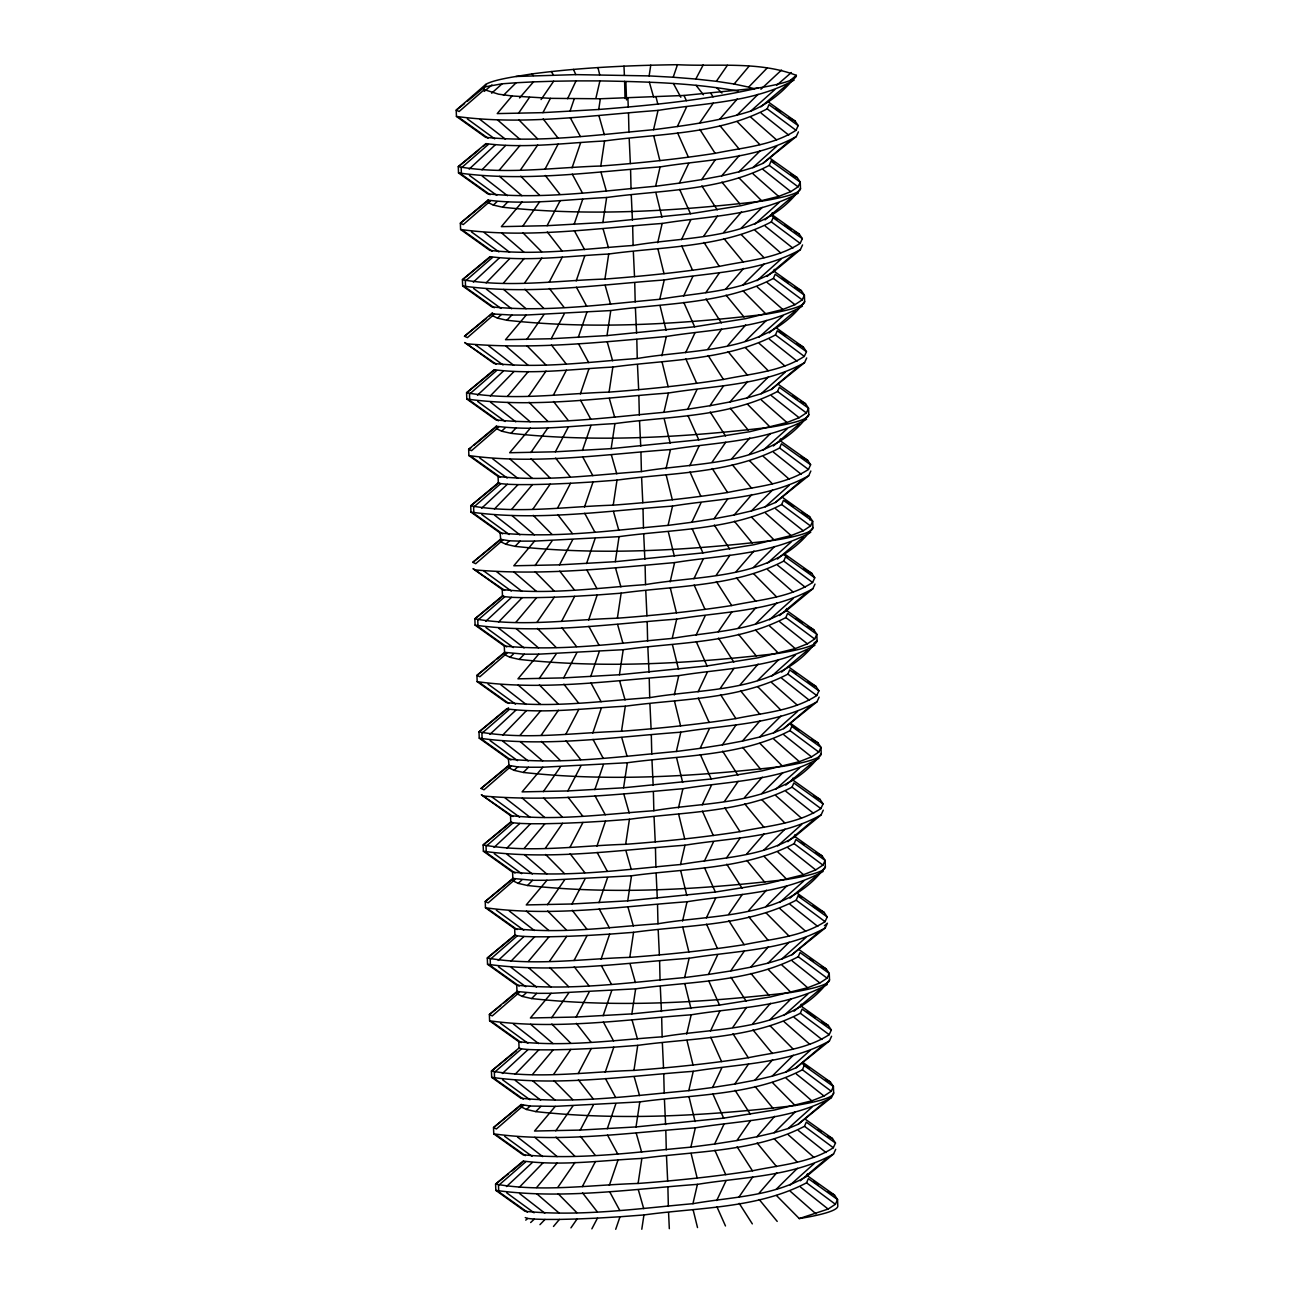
<?xml version="1.0" encoding="UTF-8"?>
<svg xmlns="http://www.w3.org/2000/svg" width="1294" height="1294" viewBox="0 0 1294 1294"><rect width="100%" height="100%" fill="white"/><g stroke="black" fill="none" stroke-linecap="round" stroke-linejoin="round"><path stroke-width="1.5" d="M600.335 98.765L550.419 98.344L512.036 95.966L497.236 113.597L542.946 112.643L598.718 109.489L600.335 98.765L684.025 95.465L757.831 88.073A170.598 17.534 -2.1 0 0 796.328 75.343C759.06 61.012 716.779 66.738 677.474 64.7C628.835 65.363 580.133 67.579 531.883 73.92L515.918 76.492A142.162 14.606 -2.1 0 0 485.671 84.482L456.216 110.136L456.442 116.428L485.654 137.342C541.313 142.777 597.957 134.689 653.551 129.707C686.241 125.405 719.238 121.183 750.763 111.106C768.604 103.973 785.264 90.337 796.328 75.343L790.197 80.471M600.788 166.02L604.557 140.981C658.743 133.46 717.863 134.754 767.164 108.858L768.959 104.685L798.172 125.599L796.02 130.29C772.162 145.801 742.335 147.565 715.129 153.339C677.215 159.227 639.042 163.125 600.788 166.02C553.606 167.444 504.903 174.9 458.286 166.667L485.897 143.618C525.057 148.648 565.219 142.906 604.557 140.981M522.113 201.961L501.376 226.644L547.087 225.69L602.858 222.536L606.643 197.513C660.813 189.975 719.933 191.286 769.234 165.389L771.03 161.2L800.242 182.114L800.485 188.406C762.603 240.991 690.381 235.54 633.122 245.472C585.616 248.739 537.22 255.662 489.811 250.389L460.583 229.475L460.357 223.183L487.967 200.133C527.127 205.164 567.29 199.438 606.643 197.513M604.929 279.067L608.714 254.028C662.884 246.507 722.003 247.801 771.321 221.905L773.1 217.732L802.329 238.646L800.161 243.353C776.319 258.865 746.476 260.628 719.286 266.402C681.372 272.274 643.183 276.188 604.929 279.067C557.746 280.491 509.043 287.947 462.427 279.714L490.038 256.665C529.197 261.695 569.36 255.953 608.714 254.028M610.784 310.56L526.254 315.024L505.517 339.691L551.228 338.737L606.999 335.583L610.784 310.56C664.97 303.022 724.074 304.333 773.391 278.436L775.171 274.247L804.399 295.161L804.625 301.453C766.744 354.038 694.538 348.587 637.263 358.519C589.773 361.802 541.361 368.709 493.952 363.436L464.74 342.522L496.362 364.31M515.918 76.492L575.798 74.615L649.135 75.909L650.753 65.185M609.07 392.114L612.855 367.075C667.041 359.554 726.144 360.848 775.462 334.952L777.257 330.779L806.469 351.693L804.302 356.4C780.46 371.912 750.617 373.675 723.427 379.449C685.513 385.321 647.323 389.235 609.07 392.114C561.903 393.554 513.2 400.994 466.568 392.761L494.179 369.712C533.338 374.742 573.501 369 612.855 367.075M530.394 428.071L509.674 452.738L555.385 451.8L611.156 448.63L614.925 423.607C669.111 416.07 728.215 417.38 777.532 391.484L779.328 387.31L808.54 408.225L808.766 414.501C770.9 467.085 698.679 461.634 641.403 471.566C593.914 474.849 545.502 481.772 498.093 476.483L468.881 455.569L468.654 449.293L496.249 426.244C535.425 431.274 575.571 425.532 614.925 423.607M613.227 505.161L616.995 480.123C671.182 472.601 730.285 473.895 779.603 447.999L781.398 443.826L810.61 464.74L808.459 469.447C784.601 484.959 754.758 486.722 727.568 492.496C689.653 498.368 651.464 502.282 613.227 505.161C566.044 506.601 517.341 514.042 470.725 505.808L498.319 482.759L498.093 476.483M619.066 536.654L534.535 541.118L513.815 565.785L559.526 564.847L615.297 561.693L619.066 536.654C673.252 529.133 732.372 530.427 781.673 504.531L783.468 500.357L812.681 521.272L812.923 527.548C775.041 580.133 702.82 574.682 645.544 584.613C598.054 587.897 549.659 594.819 502.234 589.53L473.022 568.616L504.644 590.404M617.367 618.208L621.152 593.17C675.322 585.648 734.442 586.942 783.743 561.062L785.539 556.873L814.751 577.787L812.6 582.494C788.742 598.006 758.915 599.769 731.708 605.543C693.81 611.415 655.621 615.329 617.367 618.208C570.185 619.648 521.482 627.089 474.866 618.856L502.476 595.806L502.234 589.53M623.223 649.701L538.692 654.166L517.956 678.832L563.666 677.894L619.438 674.74L623.223 649.701C677.393 642.18 736.512 643.474 785.83 617.578L787.609 613.405L816.837 634.319L817.064 640.595C779.182 693.196 706.961 687.729 649.701 697.676C602.195 700.944 553.8 707.867 506.391 702.577L477.162 681.663L476.936 675.387L504.547 652.338L504.32 646.062L475.092 625.148L474.866 618.856L502.865 596.033M621.508 731.256L625.293 706.233C679.479 698.695 738.583 700.005 787.9 674.109L789.68 669.92L818.908 690.834L816.74 695.541C792.898 711.053 763.056 712.816 735.865 718.591C697.951 724.462 659.762 728.376 621.508 731.256C574.342 732.695 525.639 740.136 479.006 731.903L506.617 708.853C545.777 713.884 585.939 708.158 625.293 706.233M627.364 762.748L542.833 767.213L522.097 791.879L567.823 790.941L623.579 787.787L627.364 762.748C681.55 755.227 740.653 756.521 789.971 730.625L791.766 726.452L820.978 747.366L821.205 753.642C783.339 806.243 711.118 800.792 653.842 810.723C606.352 813.991 557.94 820.914 510.532 815.624L481.319 794.71L512.942 816.514M625.665 844.303L629.434 819.28C683.62 811.742 742.724 813.053 792.041 787.156L793.837 782.967L823.049 803.881L820.881 808.588C797.039 824.1 767.196 825.863 740.006 831.638C702.092 837.525 663.903 841.423 625.665 844.303C578.483 845.742 529.78 853.183 483.163 844.966L510.758 821.916L510.532 815.624M631.504 875.795L546.974 880.26L526.254 904.927L571.964 903.988L627.736 900.834L631.504 875.795C685.691 868.274 744.794 869.568 794.112 843.672L795.907 839.499L825.119 860.413L825.346 866.689C787.48 919.29 715.258 913.839 657.983 923.77C610.493 927.038 562.097 933.961 514.672 928.671L485.46 907.757L485.234 901.481L512.828 878.432L512.602 872.156L483.39 851.242L483.163 844.966L511.162 822.127M629.806 957.366L633.575 932.327C687.761 924.789 746.881 926.1 796.182 900.203L797.977 896.03L827.189 916.945L825.038 921.635C801.18 937.147 771.337 938.91 744.147 944.685C706.233 950.572 668.06 954.471 629.806 957.366C582.623 958.789 533.921 966.23 487.304 958.013L514.899 934.964L514.672 928.671M635.645 988.842L551.131 993.307L530.394 1017.99L576.105 1017.035L631.876 1013.881L635.645 988.842C689.831 981.321 748.951 982.615 798.252 956.735L800.048 952.546L829.26 973.46L829.503 979.736C791.621 1032.337 719.399 1026.886 662.14 1036.817C614.634 1040.085 566.238 1047.008 518.829 1041.735L489.601 1020.82L489.375 1014.528L516.985 991.479L516.743 985.203L487.531 964.289L487.304 958.013L515.303 935.174M633.947 1070.413L637.732 1045.374C691.902 1037.853 751.021 1039.147 800.323 1013.251L802.118 1009.077L831.346 1029.992L829.179 1034.682C805.337 1050.194 775.494 1051.957 748.304 1057.732C710.39 1063.619 672.201 1067.518 633.947 1070.413C586.764 1071.836 538.061 1079.277 491.445 1071.06L519.056 1048.011L518.829 1041.735M639.802 1101.906L555.272 1106.354L534.535 1131.037L580.246 1130.083L636.017 1126.928L639.802 1101.906C693.988 1094.368 753.092 1095.678 802.409 1069.782L804.189 1065.593L802.506 1062.924M638.088 1183.46L641.873 1158.421C696.059 1150.9 755.162 1152.194 804.48 1126.298L806.275 1122.124L835.487 1143.039L833.32 1147.729C809.478 1163.257 779.635 1165.021 752.445 1170.795C714.531 1176.667 676.341 1180.581 638.088 1183.46C590.921 1184.883 542.218 1192.34 495.586 1184.107L523.197 1161.058C562.356 1166.088 602.519 1160.346 641.873 1158.421M641.792 1229.251L643.943 1214.953C698.129 1207.415 757.233 1208.725 806.55 1182.829L808.346 1178.64L837.558 1199.554L837.784 1205.846A170.598 17.534 -2.1 0 1 799.271 1218.576L776.481 1195.527M595.887 98.279L599.915 80.907C646.046 81.748 692.484 82.848 737.984 91.065M653.551 129.707L658.031 110.411C703.483 102.954 753.124 102.889 794.176 80.05M478.715 150.088L458.286 166.667L458.513 172.943L487.725 193.857C543.399 199.308 600.028 191.221 655.621 186.239L660.102 166.926C705.553 159.469 755.195 159.405 796.247 136.582L798.414 131.875M657.692 242.754L662.172 223.458C707.624 216.001 757.265 215.936 798.317 193.097M490.426 256.875L462.427 279.714L462.654 285.99L491.882 306.904C547.54 312.355 604.185 304.268 659.778 299.286L664.243 279.973C709.694 272.516 759.335 272.452 800.388 249.629L802.555 244.922M661.849 355.801L666.313 336.505C711.781 329.048 761.406 328.983 802.458 306.144M494.567 369.922L466.568 392.761L466.81 399.037L496.023 419.952C551.681 425.402 608.326 417.315 663.919 412.333L668.4 393.036C713.851 385.563 763.492 385.515 804.528 362.676L806.696 357.969M665.989 468.849L670.47 449.552C715.922 442.095 765.563 442.03 806.615 419.191M498.724 482.969L470.725 505.808L470.951 512.101L500.163 533.015C555.822 538.45 612.466 530.362 668.06 525.38L672.54 506.083C717.992 498.611 767.633 498.562 808.685 475.723L810.837 471.016M670.13 581.896L674.611 562.599C720.062 555.142 769.704 555.077 810.756 532.255M504.32 646.062C559.978 651.497 616.607 643.409 672.201 638.427L676.681 619.13C722.133 611.674 771.774 611.609 812.826 588.77L814.994 584.079M674.287 694.959L678.752 675.646C724.203 668.189 773.844 668.125 814.896 645.302M508.526 707.818L479.006 731.903L479.249 738.195L508.461 759.109C564.119 764.544 620.764 756.472 676.358 751.474L680.822 732.178C726.29 724.721 775.915 724.656 816.967 701.817L819.134 697.126M678.428 808.006L682.909 788.709C728.36 781.236 778.001 781.172 819.037 758.349M512.602 872.156C568.26 877.591 624.905 869.519 680.498 864.521L684.979 845.225C730.431 837.768 780.072 837.703 821.124 814.864L823.275 810.173M682.569 921.053L687.049 901.756C732.501 894.283 782.142 894.235 823.194 871.396M516.743 985.203C572.417 990.638 629.046 982.567 684.639 977.568L689.12 958.272C734.571 950.815 784.213 950.75 825.265 927.927L827.432 923.22L824.359 925.776M686.71 1034.1L691.19 1014.803C736.642 1007.33 786.283 1007.282 827.335 984.443M516.419 1050.728L491.445 1071.06L491.671 1077.336L520.9 1098.25C576.558 1103.701 633.203 1095.614 688.78 1090.632L693.26 1071.319C738.712 1063.862 788.353 1063.797 829.405 1040.974L831.573 1036.268M555.272 1106.354L530.184 1106.046L521.126 1104.526L493.515 1127.575L493.758 1133.868L522.97 1154.782C578.628 1160.217 635.273 1152.145 690.867 1147.147L695.331 1127.85C740.799 1120.394 790.424 1120.329 831.476 1097.49L833.643 1092.799L833.417 1086.507L830.392 1082.01L803.267 1062.714M508.461 1173.787L495.586 1184.107L495.828 1190.383L525.041 1211.297C580.699 1216.748 637.344 1208.661 692.937 1203.679L697.417 1184.366C742.869 1176.909 792.51 1176.844 833.546 1154.022L835.714 1149.315M569.975 111.349L574.261 98.813M572.045 167.88L580.618 142.793M574.115 224.396L582.688 199.325M576.186 280.927L584.775 255.84M578.256 337.443L586.845 312.372M649.135 75.909L673.187 77.236L677.474 64.7M580.343 393.974L588.916 368.887M582.413 450.506L590.986 425.419M584.484 507.022L593.056 481.934L616.995 480.123M586.554 563.553L595.127 538.466M588.624 620.069L597.197 594.981L621.152 593.17M590.695 676.6L599.284 651.513M592.765 733.116L601.354 708.044M594.852 789.647L603.425 764.56M596.922 846.163L605.495 821.092L629.434 819.28M598.993 902.694L607.565 877.607M601.063 959.226L609.636 934.139L633.575 932.327M603.133 1015.741L611.706 990.654M605.204 1072.273L613.793 1047.186L637.732 1045.374M607.274 1128.789L615.863 1103.717M609.361 1185.32L617.934 1160.233M615.718 1229.3L620.004 1216.764L643.943 1214.953M771.078 215.629L772.275 212.847M659.778 299.286C697.644 292.557 739.392 292.282 773.149 272.161L774.346 269.362M779.376 441.723L780.573 438.941M672.201 638.427C710.082 631.715 751.814 631.423 785.587 611.302L786.784 608.52M791.815 780.88L793.012 778.082M680.498 864.521C718.38 857.809 760.112 857.518 793.885 837.396L795.082 834.614M800.096 1006.975L801.293 1004.193M692.937 1203.679C730.803 1196.95 772.55 1196.659 806.324 1176.537L807.521 1173.755M602.858 222.536L690.495 213.736L741.284 205.633L778.648 196.429L790.812 191.625L798.091 186.821L800.242 182.114L797.233 177.618L770.108 158.321M606.999 335.583L694.635 326.784L745.425 318.696L782.789 309.476L794.953 304.672L802.231 299.868L804.399 295.161L801.374 290.665L774.249 271.368M611.156 448.63L698.776 439.831L749.566 431.743L786.946 422.523L799.11 417.719L806.372 412.915L808.54 408.225L805.531 403.712L778.39 384.415M615.297 561.693L702.933 552.894L753.706 544.79L791.087 535.57L803.25 530.766L810.529 525.962L812.681 521.272L809.672 516.759L782.547 497.462M619.438 674.74L707.074 665.941L757.863 657.837L795.228 648.617L807.391 643.814L814.67 639.01L816.837 634.319L813.813 629.806L786.687 610.525M623.579 787.787L711.215 778.988L762.004 770.884L799.368 761.665L811.532 756.861L818.811 752.073L820.978 747.366L817.954 742.853L790.828 723.572M627.736 900.834L715.372 892.035L766.145 883.931L803.525 874.712L815.689 869.908L822.952 865.12L825.119 860.413L822.111 855.9L794.969 836.62M631.876 1013.881L719.513 1005.082L770.302 996.978L807.666 987.759L819.83 982.971L827.109 978.167L829.26 973.46L826.251 968.963L799.126 949.667M636.017 1126.928L723.653 1118.129L774.443 1110.026L811.807 1100.822L823.971 1096.018L831.249 1091.214L833.417 1086.507L804.189 1065.593M799.271 1218.576L828.128 1209.065L835.39 1204.261L837.558 1199.554L834.533 1195.058L807.407 1175.761M567.613 98.716L576.024 80.891L599.915 80.907M677.328 126.586L686.58 106.965M655.621 186.239L679.399 183.101L688.651 163.497M681.485 239.633L690.721 220.012M683.556 296.148L692.791 276.544M685.626 352.68L694.862 333.076M663.919 412.333L687.696 409.211L696.948 389.591M689.767 465.727L699.019 446.123M668.06 525.38L691.837 522.258L701.089 502.638M693.908 578.774L703.16 559.17M695.994 635.305L705.23 615.685M698.064 691.821L707.3 672.217M676.358 751.474L700.135 748.353L709.371 728.732M702.205 804.868L711.457 785.264M704.276 861.4L713.528 841.796M706.346 917.931L715.598 898.311M684.639 977.568L708.416 974.447L717.669 954.843M710.503 1030.978L719.739 1011.358M688.78 1090.632L712.573 1087.494L721.809 1067.89M690.867 1147.147L714.644 1144.025L723.88 1124.405M716.714 1200.541L725.95 1180.937M542.946 112.643L550.419 98.344M545.017 169.174L558.102 144.135M547.087 225.69L560.189 200.651M549.157 282.221L562.259 257.183M551.228 338.737L564.33 313.714M673.187 77.236L695.816 79.047L703.305 64.732M553.314 395.268L566.4 370.23M555.385 451.8L568.47 426.761M557.455 508.316L570.541 483.277L593.056 481.934M559.526 564.847L572.611 539.808M561.596 621.363L574.682 596.324L597.197 594.981M563.666 677.894L576.768 652.855M565.737 734.41L578.839 709.371M567.823 790.941L580.909 765.902M569.894 847.457L582.979 822.434L605.495 821.092M571.964 903.988L585.05 878.949M574.035 960.52L587.12 935.481L609.636 934.139M576.105 1017.035L589.191 991.997M578.175 1073.567L591.277 1048.528L613.793 1047.186M580.246 1130.083L593.348 1105.044M582.316 1186.614L595.418 1161.575M591.876 1228.831L597.488 1218.107L620.004 1216.764M541.086 99.557L553.654 81.231L576.024 80.891M699.585 123.092L713.285 103.099M679.399 183.101L701.655 179.623L715.372 159.631M703.726 236.139L717.442 216.147M705.796 292.67L719.513 272.678M707.883 349.186L721.583 329.194M687.696 409.211L709.953 405.718L723.653 385.725M712.023 462.249L725.724 442.257M691.837 522.258L714.094 518.765L727.794 498.772M716.164 575.296L729.881 555.304M718.235 631.812L731.951 611.819M720.305 688.343L734.021 668.351M700.135 748.353L722.392 744.859L736.092 724.866M724.462 801.39L738.162 781.398M726.532 857.922L740.233 837.914M728.603 914.437L742.303 894.445M708.416 974.447L730.673 970.969L744.39 950.977M732.744 1027.485L746.46 1007.492M712.573 1087.494L734.814 1084.016L748.53 1064.024M714.644 1144.025L736.901 1140.532L750.601 1120.539M738.971 1197.063L752.671 1177.071M518.441 113.387L529.489 97.374M520.528 169.902L537.706 145.009M522.598 226.434L539.776 201.54M524.668 282.965L541.846 258.056M526.739 339.481L543.917 314.588M695.816 79.047L716.342 81.312L727.39 65.298M528.809 396.013L546.003 371.103M530.88 452.528L548.074 427.635M532.95 509.06L550.144 484.15L570.541 483.277M535.037 565.575L552.214 540.682M537.107 622.107L554.285 597.213L574.682 596.324M539.177 678.622L556.355 653.729M541.248 735.154L558.426 710.26M543.318 791.685L560.496 766.776M545.389 848.201L562.583 823.308L582.979 822.434M547.459 904.732L564.653 879.823M549.546 961.248L566.723 936.355L587.12 935.481M551.616 1017.78L568.794 992.87M553.686 1074.295L570.864 1049.402L591.277 1048.528M555.757 1130.827L572.935 1105.933M557.827 1187.342L575.005 1162.449M570.945 1227.86L577.092 1218.98L597.488 1218.107M499.306 170.112L520.026 145.446M503.447 283.16L524.183 258.493M716.342 81.312L734.119 84.013L748.935 66.382M507.588 396.207L528.324 371.54M511.745 509.27L532.465 484.587L550.144 484.15M515.885 622.317L536.622 597.634L554.285 597.213M520.026 735.364L540.763 710.697M524.183 848.411L544.903 823.744L562.583 823.308M528.324 961.458L549.044 936.791L566.723 936.355M532.465 1074.505L553.201 1049.838L570.864 1049.402M536.606 1187.552L557.342 1162.885M553.492 1226.453L559.412 1219.417L577.092 1218.98M519.557 97.94L533.484 81.878L553.654 81.231M719.642 119.307L737.37 98.878M701.655 179.623L721.712 175.838L739.44 155.393M723.783 232.354L741.511 211.925M725.853 288.885L743.581 268.44M727.924 345.401L745.651 324.972M709.953 405.718L729.994 401.933L747.722 381.487M732.064 458.448L749.792 438.019M714.094 518.765L734.151 514.98L751.879 494.534M736.221 571.511L753.949 551.066M738.292 628.027L756.019 607.598M740.362 684.558L758.09 664.113M722.392 744.859L742.433 741.074L760.16 720.645M744.503 797.605L762.231 777.16M746.573 854.121L764.301 833.692M748.644 910.652L766.388 890.207M730.673 970.969L750.73 967.184L768.458 946.739M752.801 1023.7L770.528 1003.271M734.814 1084.016L754.871 1080.231L772.599 1059.786M736.901 1140.532L756.941 1136.747L774.669 1116.318M759.012 1193.278L776.74 1172.833M482.015 169.838L505.631 145.462M487.967 200.133L488.436 202.705L493.337 205.083L502.654 207.218L507.701 201.993M486.156 282.885L509.787 258.525M511.858 315.04L494.518 314.07L467.409 337.605L464.497 336.246L492.108 313.197L492.577 315.752L497.478 318.13L506.795 320.265L511.858 315.04L526.254 315.024M734.119 84.013L748.644 87.119L767.196 67.984M490.313 395.932L513.928 371.572M496.249 426.244L496.718 428.799L501.635 431.177L510.936 433.312L515.999 428.088M494.454 508.979L518.069 484.619L532.465 484.587M500.163 533.015L500.875 541.846L505.776 544.224L515.077 546.359L520.139 541.135L534.535 541.118M498.594 622.026L522.21 597.666L536.622 597.634M524.296 654.182L504.547 652.338L505.016 654.893L509.917 657.271L519.234 659.406L524.296 654.182L538.692 654.166M502.735 735.073L526.367 710.713M508.461 759.109L509.157 767.94L514.074 770.334L523.374 772.453L528.437 767.245L542.833 767.213M506.892 848.12L530.508 823.76L544.903 823.744M532.578 880.292L512.828 878.432L513.314 880.988L518.215 883.381L527.515 885.5L532.578 880.292L546.974 880.26M511.033 961.167L534.648 936.807L549.044 936.791M536.719 993.339L516.985 991.479L517.454 994.035L522.355 996.429L531.656 998.564L536.719 993.339L551.131 993.307M515.174 1074.23L538.805 1049.855L553.201 1049.838M521.126 1104.526L521.595 1107.098L526.496 1109.476L535.813 1111.611L540.876 1106.386M519.331 1187.277L542.946 1162.918M539.954 1224.658L545.017 1219.433L559.412 1219.417M503.431 95.319L516.144 82.767L533.484 81.878M736.868 115.279L758.058 94.365M721.712 175.838L738.939 171.811L760.128 150.88M741.009 228.342L762.198 207.412M743.079 284.858L764.269 263.927M745.15 341.39L766.339 320.459M729.994 401.933L747.236 397.905L768.41 376.975M749.307 454.437L770.496 433.506M734.151 514.98L751.377 510.952L772.567 490.038M753.448 567.484L774.637 546.553M755.518 623.999L776.707 603.085M757.588 680.531L778.778 659.6M742.433 741.074L759.659 737.062L780.848 716.132M761.745 793.578L782.919 772.647M763.816 850.109L785.005 829.179M765.886 906.625L787.076 885.694M750.73 967.184L767.957 963.157L789.146 942.226M770.027 1019.672L791.216 998.758M754.871 1080.231L772.097 1076.204L793.287 1055.273M756.941 1136.747L774.168 1132.735L795.357 1111.805M776.254 1189.251L797.428 1168.32M469.172 169.11L494.955 145.138M493.337 205.083L497.025 201.654M473.329 282.157L499.096 258.185M497.478 318.13L501.166 314.701M760.921 89.237L781.527 70.054M477.47 395.204L503.237 371.232M501.635 431.177L505.307 427.748M481.611 508.267L507.377 484.279L518.069 484.619M505.776 544.224L509.464 540.811L520.139 541.135M485.768 621.314L511.534 597.327L522.21 597.666M509.917 657.271L513.605 653.858M489.908 734.361L515.675 710.374M514.074 770.334L517.746 766.905L528.437 767.245M494.049 847.408L519.816 823.421L530.508 823.76M518.215 883.381L521.886 879.952M498.19 960.455L523.973 936.468L534.648 936.807M522.355 996.429L526.043 992.999M502.347 1073.502L528.114 1049.531L538.805 1049.855M526.496 1109.476L530.184 1106.046M506.488 1186.549L532.255 1162.578M530.653 1222.523L534.325 1219.094L545.017 1219.433M491.639 93.2L502.137 83.803L516.144 82.767M750.763 111.106L774.734 89.658M738.939 171.811L752.833 167.622L776.804 146.173M754.903 224.153L778.875 202.705M756.974 280.685L780.945 259.221M759.044 337.2L783.032 315.752M747.236 397.905L761.115 393.732L785.102 372.284M763.201 450.247L787.173 428.799M751.377 510.952L765.272 506.779L789.243 485.331M767.342 563.294L791.313 541.846M769.412 619.826L793.384 598.378M771.483 676.341L795.454 654.893M759.659 737.062L773.553 732.873L797.541 711.425M775.624 789.405L799.611 767.94M777.71 845.92L801.682 824.472M779.781 902.452L803.752 881.004M767.957 963.157L781.851 958.967L805.822 937.519M783.921 1015.499L807.893 994.051M772.097 1076.204L785.992 1072.014L809.963 1050.566M774.168 1132.735L788.062 1128.546L812.05 1107.098M790.133 1185.078L814.12 1163.613M502.137 83.803L483.81 87.086L484.296 89.642L459.111 111.51L456.216 110.136L464.546 103.569M488.291 144.491L461.182 168.026L461.424 174.318L490.135 194.731M490.377 201.023L463.252 224.558L460.357 223.183L488.356 200.36M492.448 257.538L465.339 281.073L465.565 287.365L494.292 307.778M776.578 85.388L791.378 72.529M496.589 370.585L469.479 394.136L469.706 400.412L498.433 420.841M498.659 427.117L471.55 450.652L468.654 449.293L470.919 447.724M507.377 484.279L500.729 483.632L473.62 507.183L473.847 513.459L502.573 533.888M502.8 540.164L475.691 563.699L472.795 562.34L500.406 539.291L509.464 540.811M511.534 597.327L504.886 596.696L477.761 620.23L478.004 626.506L506.714 646.935M506.957 653.211L479.848 676.746L476.936 675.387L494.34 661.315M509.027 709.743L481.918 733.277L482.144 739.553L510.871 759.982M511.098 766.258L483.988 789.793L481.077 788.434L508.688 765.385L517.746 766.905M519.816 823.421L513.168 822.79L486.059 846.325L486.285 852.6L515.012 873.029M515.238 879.305L488.129 902.856L485.234 901.481L513.233 878.642M523.973 936.468L517.309 935.837L490.2 959.372L490.442 965.647L519.153 986.077M519.395 992.352L492.27 1015.903L489.375 1014.528L500.729 1005.47M528.114 1049.531L521.466 1048.884L494.357 1072.419L494.583 1078.711L523.31 1099.124M523.536 1105.416L496.427 1128.95L493.515 1127.575L521.514 1104.753M525.607 1161.931L498.497 1185.466L498.724 1191.758L527.451 1212.171M525.736 1220.145L527.677 1218.463L534.325 1219.094M484.247 91.405L491.898 84.935M760.888 106.836L786.898 84.854M752.833 167.622L762.959 163.368L788.968 141.37M765.029 219.883L791.038 197.901M767.099 276.415L793.109 254.433M769.17 332.946L795.195 310.948M761.115 393.732L771.256 389.462L797.266 367.48M773.327 445.993L799.336 423.995M765.272 506.779L775.397 502.509L801.407 480.527M777.468 559.04L803.477 537.042M779.538 615.556L805.547 593.574M781.608 672.087L807.618 650.089M773.553 732.873L783.679 728.603L809.704 706.621M785.765 785.134L811.775 763.153M787.836 841.666L813.845 819.668M789.906 898.182L815.916 876.2M781.851 958.967L791.977 954.713L817.986 932.715M794.047 1011.229L820.056 989.247M785.992 1072.014L796.117 1067.76L822.127 1045.762M788.062 1128.546L798.188 1124.276L824.213 1102.294M800.258 1180.807L826.284 1158.826M813.991 643.15L817.064 640.595A170.598 17.534 -2.1 0 1 778.551 653.324C692.711 663.434 605.366 668.772 519.234 659.406M467.571 101.078L485.719 86.051L485.671 84.482M483.26 146.335L486.285 143.828M486.447 318.405L464.497 336.246M489.472 315.898L492.496 313.407M796.247 136.582L762.959 163.368M473.944 445.217L496.653 426.454M773.149 272.161L800.388 249.629M500.794 539.501L472.795 562.34M804.528 362.676L771.256 389.462M497.365 658.808L503.431 653.793M808.685 475.723L775.397 502.509M509.076 765.595L481.077 788.434M785.587 611.302L812.826 588.77M816.967 701.817L783.679 728.603M503.754 1002.963L517.374 991.689M793.885 837.396L821.124 814.864M511.486 1171.28L523.585 1161.268M825.265 927.927L791.977 954.713M829.405 1040.974L796.117 1067.76M831.476 1097.49L798.188 1124.276M806.324 1176.537L833.546 1154.022M757.831 88.073C705.57 100.075 652.063 105.218 598.718 109.489M502.654 207.218C588.786 216.583 676.115 211.245 761.972 201.12A170.598 17.534 -2.1 0 0 800.485 188.406M506.795 320.265C592.927 329.63 680.272 324.293 766.113 314.183A170.598 17.534 -2.1 0 0 804.625 301.453M510.936 433.312C597.068 442.677 684.413 437.34 770.253 427.23A170.598 17.534 -2.1 0 0 808.766 414.501M515.077 546.359C601.225 555.724 688.554 550.387 774.41 540.277A170.598 17.534 -2.1 0 0 812.923 527.548M523.374 772.453C609.506 781.819 696.851 776.481 782.692 766.371A170.598 17.534 -2.1 0 0 821.205 753.642M527.515 885.5C613.663 894.866 700.992 889.528 786.833 879.419A170.598 17.534 -2.1 0 0 825.346 866.689M531.656 998.564C617.804 1007.913 705.133 1002.575 790.99 992.466A170.598 17.534 -2.1 0 0 829.503 979.736M535.813 1111.611C621.945 1120.976 709.29 1115.638 795.131 1105.513A170.598 17.534 -2.1 0 0 833.643 1092.799M456.442 116.428C522.841 125.583 591.342 115.247 658.031 110.411M458.513 172.943C524.911 182.114 593.412 171.779 660.102 166.926M460.583 229.475C526.981 238.63 595.483 228.294 662.172 223.458M462.654 285.99C529.052 295.161 597.553 284.826 664.243 279.973M467.635 343.88C533.775 349.558 600.4 342.344 666.313 336.505M466.81 399.037C533.193 408.208 601.694 397.873 668.4 393.036M468.881 455.569C535.279 464.74 603.78 454.388 670.47 449.552M470.951 512.101C537.35 521.256 605.851 510.92 672.54 506.083M475.933 569.991C542.073 575.652 608.698 568.438 674.611 562.599M475.092 625.148C541.49 634.303 609.992 623.967 676.681 619.13M477.162 681.663C543.561 690.834 612.062 680.498 678.752 675.646M479.249 738.195C545.631 747.35 614.132 737.014 680.822 732.178M484.215 796.085C550.354 801.746 616.979 794.548 682.909 788.709M483.39 851.242C549.788 860.413 618.273 850.061 684.979 845.225M485.46 907.757C551.859 916.928 620.36 906.593 687.049 901.756M487.531 964.289C553.929 973.46 622.43 963.108 689.12 958.272M489.601 1020.82C555.999 1029.975 624.501 1019.64 691.19 1014.803M491.671 1077.336C558.07 1086.507 626.571 1076.155 693.26 1071.319M493.758 1133.868C560.14 1143.023 628.641 1132.687 695.331 1127.85M495.828 1190.383C562.211 1199.554 630.712 1189.218 697.417 1184.366M512.036 95.966L498.497 94.171L484.296 89.642M748.644 87.119L754.046 88.865M492.108 313.197L494.518 314.07M498.319 482.759L500.729 483.632M502.476 595.806L504.886 596.696M510.758 821.916L513.168 822.79M514.899 934.964L517.309 935.837M519.056 1048.011L521.466 1048.884M525.267 1217.589L527.677 1218.463M788.677 117.705L795.163 121.086L798.172 125.599M790.747 174.237L797.233 177.618M794.435 231.61L799.304 234.133L802.329 238.646M794.888 287.284L801.374 290.665M796.958 343.816L803.445 347.18L806.469 351.693M800.663 401.172L805.531 403.712M801.115 456.863L807.602 460.243L810.61 464.74M801.568 512.537L809.672 516.759L809.785 519.897M803.639 569.069L811.742 573.291L814.751 577.787M807.327 626.425L813.813 629.806M807.779 682.116L815.883 686.338L818.908 690.834M811.467 739.489L817.954 742.853M813.554 796.004L820.024 799.385L823.049 803.881M815.624 852.536L822.111 855.9M817.695 909.051L824.181 912.432L827.189 916.945M821.383 966.424L826.251 968.963M821.836 1022.098L828.322 1025.479L831.346 1029.992M825.523 1079.471L830.392 1082.01M827.61 1136.003L832.463 1138.526L835.487 1143.039M828.063 1191.677L834.533 1195.058M768.038 101.805L795.163 121.086M772.178 214.853L799.304 234.133M776.319 327.9L803.445 347.18M459.338 117.786L488.064 138.215M780.476 440.947L807.602 460.243M463.495 230.833L492.205 251.262M784.617 553.994L811.742 573.291M788.758 667.041L815.883 686.338M471.776 456.928L500.503 477.357M792.898 780.088L820.024 799.385M797.055 893.135L824.181 912.432M480.074 683.038L508.801 703.451M801.196 1006.198L828.322 1025.479M805.337 1119.245L832.463 1138.526M488.356 909.132L517.082 929.561M492.513 1022.179L521.223 1042.608M496.653 1135.226L525.38 1155.655M775.785 108.631L780.606 112.157M771.402 160.456L774.637 162.818M771.871 215.807L776.707 219.333M784.762 225.221L791.2 229.911M781.997 278.21L788.434 282.917M779.231 331.215L785.684 335.906M467.328 118.87L494.712 138.846M792.591 395.964L797.411 399.49M469.415 175.386L496.783 195.378M471.485 231.917L498.869 251.893M785.458 500.778L793.513 506.666M473.555 288.449L500.94 308.425M784.31 554.964L787.528 557.31M475.626 344.964L503.01 364.957M796.036 618.532L802.49 623.239M477.696 401.496L505.081 421.472M793.287 671.537L796.506 673.883M479.767 458.011L507.151 478.004M790.521 724.527L798.576 730.414M481.837 514.543L509.221 534.519M483.924 571.058L511.292 591.051M801.115 842.281L804.334 844.626M485.994 627.59L513.378 647.566M798.349 895.286L801.568 897.632M812.842 905.865L816.077 908.21M488.064 684.122L515.449 704.098M810.093 958.854L813.311 961.216M490.135 740.637L517.519 760.629M807.327 1011.859L815.382 1017.731M492.205 797.169L519.59 817.145M802.959 1063.684L809.397 1068.375M494.276 853.684L521.66 873.676M817.921 1129.613L821.14 1131.959M496.346 910.216L523.73 930.192M813.554 1181.422L818.374 1184.948M498.433 966.731L525.801 986.724M500.503 1023.263L527.887 1043.239M502.573 1079.778L529.958 1099.771M504.644 1136.31L532.028 1156.286M506.714 1192.842L534.098 1212.818M767.164 108.858L796.02 130.29M769.234 165.389L798.091 186.821M771.321 221.905L800.161 243.353M773.391 278.436L802.231 299.868M775.462 334.952L804.302 356.4M777.532 391.484L806.372 412.915M779.603 447.999L808.459 469.447M781.673 504.531L810.529 525.962M783.743 561.062L812.6 582.494M785.83 617.578L814.67 639.01M787.9 674.109L816.74 695.541M789.971 730.625L818.811 752.073M792.041 787.156L820.881 808.588M794.112 843.672L822.952 865.12M796.182 900.203L825.038 921.635M798.252 956.735L827.109 978.167M800.323 1013.251L829.179 1034.682M802.409 1069.782L831.249 1091.214M804.48 1126.298L833.32 1147.729M806.55 1182.829L835.39 1204.261M480.171 119.582L505.404 139.186M482.241 176.113L507.474 195.718M484.312 232.629L509.545 252.233M486.398 289.16L511.631 308.765M488.469 345.692L513.702 365.28M490.539 402.208L515.772 421.812M492.61 458.739L517.843 478.343M494.68 515.255L519.913 534.859M496.75 571.786L521.983 591.39M498.821 628.302L524.054 647.906M500.891 684.833L526.124 704.437M502.978 741.349L528.211 760.953M505.048 797.88L530.281 817.484M507.119 854.412L532.352 874M509.189 910.927L534.422 930.532M511.259 967.459L536.492 987.063M513.33 1023.975L538.563 1043.579M515.4 1080.506L540.633 1100.11M517.487 1137.022L542.72 1156.626M519.557 1193.553L544.79 1213.157M761.115 113.128L788.742 135.094M763.185 169.643L790.812 191.625M765.255 226.175L792.882 248.141M767.326 282.69L794.953 304.672M769.412 339.222L797.039 361.188M771.483 395.738L799.11 417.719M773.553 452.269L801.18 474.251M775.624 508.801L803.25 530.766M777.694 565.316L805.321 587.298M779.764 621.848L807.391 643.814M781.835 678.363L809.462 700.345M783.921 734.895L811.532 756.861M785.992 791.41L813.619 813.392M788.062 847.942L815.689 869.908M790.133 904.457L817.759 926.439M792.203 960.989L819.83 982.971M794.273 1017.521L821.9 1039.486M796.344 1074.036L823.971 1096.018M798.43 1130.568L826.041 1152.533M800.501 1187.083L828.128 1209.065M497.462 119.873L519.8 139.17M499.533 176.388L521.87 195.685M501.603 232.92L523.957 252.217M503.673 289.452L526.027 308.732M505.76 345.967L528.098 365.264M507.83 402.499L530.168 421.779M509.901 459.014L532.238 478.311M511.971 515.546L534.309 534.843M514.042 572.061L536.379 591.358M516.112 628.593L538.466 647.89M518.182 685.108L540.536 704.405M520.269 741.64L542.607 760.937M522.339 798.172L544.677 817.452M524.41 854.687L546.747 873.984M526.48 911.219L548.818 930.499M528.55 967.734L550.888 987.031M530.621 1024.266L552.959 1043.562M532.691 1080.781L555.045 1100.078M534.778 1137.313L557.116 1156.61M536.848 1193.844L559.186 1213.125M750.989 117.382L776.578 139.898M753.059 173.914L778.648 196.429M755.13 230.429L780.719 252.945M757.2 286.961L782.789 309.476M759.287 343.476L784.876 365.992M761.357 400.008L786.946 422.523M763.428 456.539L789.016 479.039M765.498 513.055L791.087 535.57M767.568 569.586L793.157 592.086M769.639 626.102L795.228 648.617M771.709 682.634L797.298 705.149M773.796 739.149L799.368 761.665M775.866 795.681L801.455 818.196M777.937 852.196L803.525 874.712M780.007 908.728L805.596 931.243M782.077 965.259L807.666 987.759M784.148 1021.775L809.737 1044.29M786.218 1078.306L811.807 1100.822M788.305 1134.822L813.877 1157.337M790.375 1191.353L815.964 1213.869M737.095 121.571L759.901 144.605M739.165 178.087L761.972 201.12M741.236 234.618L764.042 257.652M743.322 291.134L766.113 314.183M745.393 347.665L768.183 370.699M747.463 404.197L770.253 427.23M749.533 460.713L772.324 483.746M751.604 517.244L774.41 540.277M753.674 573.76L776.481 596.793M755.745 630.291L778.551 653.324M757.831 686.807L780.622 709.84M759.901 743.338L782.692 766.371M761.972 799.854L784.762 822.903M764.042 856.385L786.833 879.419M766.113 912.917L788.919 935.95M768.183 969.432L790.99 992.466M770.253 1025.964L793.06 1048.997M772.34 1082.48L795.131 1105.513M774.41 1139.011L797.201 1162.044M716.569 87.588L721.939 93.039M518.684 119.663L537.479 138.733M520.754 176.194L539.549 195.248M522.825 232.71L541.62 251.78M524.895 289.241L543.69 308.296M526.965 345.757L545.761 364.827M529.036 402.288L547.831 421.359M531.106 458.804L549.918 477.874M533.193 515.336L551.988 534.406M535.263 571.867L554.058 590.921M537.333 628.383L556.129 647.453M539.404 684.914L558.199 703.968M541.474 741.43L560.27 760.5M543.545 797.961L562.34 817.032M545.615 854.477L564.427 873.547M547.702 911.008L566.497 930.079M549.772 967.54L568.567 986.594M551.842 1024.055L570.638 1043.126M553.913 1080.587L572.708 1099.641M555.983 1137.102L574.779 1156.173M558.054 1193.634L576.849 1212.688M719.868 125.583L739.197 149.117M721.939 182.114L739.893 203.967M724.009 238.646L743.354 262.164M726.08 295.161L744.034 317.014M531.883 73.92L533.257 75.602M728.15 351.693L747.495 375.211M730.22 408.208L748.191 430.061M732.307 464.74L751.636 488.259M734.377 521.256L752.332 543.108M736.448 577.787L755.793 601.306M738.518 634.303L756.472 656.155M740.589 690.834L759.934 714.353M742.659 747.366L760.629 769.202M744.729 803.881L764.075 827.416M746.816 860.413L764.77 882.249M748.886 916.928L768.215 940.463M750.957 973.46L768.911 995.296M753.027 1029.975L772.372 1053.51M755.098 1086.507L773.052 1108.343M757.168 1143.023L776.513 1166.557M759.238 1199.554L777.209 1221.407M696.059 85.323L703.402 94.785M543.173 118.919L557.876 137.86M545.243 175.45L559.946 194.375M547.313 231.982L562.017 250.907M549.384 288.497L564.103 307.422M551.47 345.029L566.174 363.954M553.541 401.544L568.244 420.469M555.611 458.076L570.314 477.001M557.682 514.591L572.385 533.532M559.752 571.123L574.455 590.048M561.822 627.655L576.526 646.579M563.893 684.17L578.612 703.095M565.979 740.702L580.683 759.627M568.05 797.217L582.753 816.142M570.12 853.749L584.823 872.674M572.191 910.264L586.894 929.189M574.261 966.796L588.964 985.721M576.331 1023.311L591.034 1042.252M578.402 1079.843L593.121 1098.768M580.488 1136.375L595.191 1155.299M582.559 1192.89L597.262 1211.815M710.875 93.394L713.059 96.824M699.811 129.384L715.129 153.339M701.882 185.899L717.216 209.871M703.968 242.431L719.286 266.402M706.039 298.946L721.356 322.918M551.228 71.526L553.428 74.955M708.109 355.478L723.427 379.449M710.18 411.993L725.497 435.965M712.25 468.525L727.568 492.496M714.32 525.041L729.638 549.012M716.391 581.572L731.708 605.543M718.477 638.104L733.795 662.059M720.548 694.619L735.865 718.591M722.618 751.151L737.936 775.122M724.689 807.666L740.006 831.638M726.759 864.198L742.077 888.169M728.829 920.713L744.147 944.685M730.9 977.245L746.217 1001.216M732.986 1033.777L748.304 1057.732M735.057 1090.292L750.374 1114.263M737.127 1146.824L752.445 1170.795M739.197 1203.339L752.332 1223.881M673.414 83.528L680.838 97.26M570.201 117.625L580.391 136.517M572.271 174.156L582.462 193.032M574.342 230.688L584.532 249.564M576.428 287.203L586.603 306.08M578.499 343.735L588.689 362.611M580.569 400.25L590.76 419.143M582.64 456.782L592.83 475.658M584.71 513.297L594.9 532.19M586.78 569.829L596.971 588.705M588.851 626.345L599.041 645.237M590.937 682.876L601.112 701.752M593.008 739.408L603.198 758.284M595.078 795.923L605.268 814.799M597.149 852.455L607.339 871.331M599.219 908.97L609.409 927.863M601.289 965.502L611.48 984.378M603.36 1022.017L613.55 1040.91M605.446 1078.549L615.62 1097.425M607.517 1135.081L617.707 1153.957M609.587 1191.596L619.777 1210.472M684.025 95.465L686.354 100.689M677.571 132.861L688.424 157.221M679.641 189.393L690.495 213.736M681.712 245.909L692.565 270.268M683.782 302.44L694.635 326.784M573.468 69.391L575.798 74.615M685.852 358.956L696.706 383.315M687.923 415.487L698.776 439.831M689.993 472.003L700.863 496.362M692.08 528.534L702.933 552.894M694.15 585.066L705.004 609.409M696.221 641.581L707.074 665.941M698.291 698.113L709.144 722.456M700.361 754.628L711.215 778.988M702.432 811.16L713.285 835.503M704.502 867.676L715.372 892.035M706.573 924.207L717.442 948.551M708.659 980.723L719.513 1005.082M710.729 1037.254L721.583 1061.614M712.8 1093.786L723.653 1118.129M714.87 1150.301L725.724 1174.661M716.941 1206.833L725.481 1225.968M649.362 82.201L653.68 97.341M598.944 115.764L604.33 134.705M601.014 172.296L606.401 191.221M603.085 228.828L608.471 247.752M605.155 285.343L610.558 304.268M607.226 341.875L612.628 360.8M609.312 398.39L614.699 417.315M611.383 454.922L616.769 473.847M613.453 511.437L618.839 530.378M615.523 567.969L620.91 586.894M617.594 624.484L622.98 643.425M619.664 681.016L625.067 699.941M621.735 737.548L627.137 756.472M623.821 794.063L629.207 812.988M625.892 850.595L631.278 869.519M627.962 907.11L633.348 926.051M630.032 963.642L635.419 982.567M632.103 1020.157L637.489 1039.098M634.173 1076.689L639.576 1095.614M636.244 1133.22L641.646 1152.145M638.33 1189.736L643.716 1208.661M656.058 97.082L657.805 104.118M653.777 135.983L659.875 160.65M655.848 192.515L661.946 217.182M657.934 249.03L664.016 273.697M660.005 305.562L666.087 330.229M597.941 67.579L599.688 74.631M662.075 362.077L668.157 386.744M664.145 418.609L670.227 443.276M666.216 475.141L672.314 499.791M668.286 531.656L674.384 556.323M670.357 588.188L676.455 612.855M672.443 644.703L678.525 669.37M674.514 701.235L680.595 725.902M676.584 757.75L682.666 782.417M678.654 814.282L684.736 838.949M680.725 870.813L686.823 895.464M682.795 927.329L688.893 951.996M684.866 983.861L690.964 1008.511M686.952 1040.376L693.034 1065.043M689.023 1096.908L695.104 1121.574M691.093 1153.423L697.175 1178.09M693.163 1209.955L697.515 1227.569M627.881 98.182L628.286 107.079M629.207 138.701L630.356 163.594M631.278 195.232L632.426 220.126M633.348 251.748L634.513 276.641M623.967 66.156L624.387 75.052M635.419 308.279L636.583 333.173M637.489 364.811L638.654 389.704M639.559 421.326L640.724 446.22M641.63 477.858L642.794 502.751M643.716 534.373L644.865 559.267M645.787 590.905L646.935 615.798M647.857 647.421L649.022 672.314M649.928 703.952L651.092 728.846M651.998 760.468L653.163 785.361M654.068 816.999L655.233 841.893M656.139 873.531L657.303 898.424M658.209 930.046L659.374 954.94M660.296 986.578L661.444 1011.471M662.366 1043.093L663.531 1067.987M664.437 1099.625L665.601 1124.518M666.507 1156.14L667.672 1181.034M668.577 1212.672L669.322 1228.669M625.875 81.748L626.539 99.929M667.898 1187.326L668.351 1206.396M665.828 1130.794L666.281 1149.865M663.757 1074.279L664.21 1093.349M661.687 1017.747L662.14 1036.817M659.616 961.216L660.053 980.286M657.53 904.7L657.983 923.77M655.46 848.168L655.912 867.239M653.389 791.653L653.842 810.723M651.319 735.121L651.772 754.192M649.248 678.606L649.701 697.676M647.178 622.074L647.631 641.145M645.108 565.543L645.544 584.613M643.021 509.027L643.474 528.098M640.951 452.496L641.403 471.566M638.88 395.98L639.333 415.05M636.81 339.449L637.263 358.519M634.739 282.933L635.192 302.003M632.669 226.401L633.122 245.472M630.599 169.886L631.035 188.956M628.512 113.354L628.965 132.425M624.614 81.328L625.018 98.49"/></g></svg>
